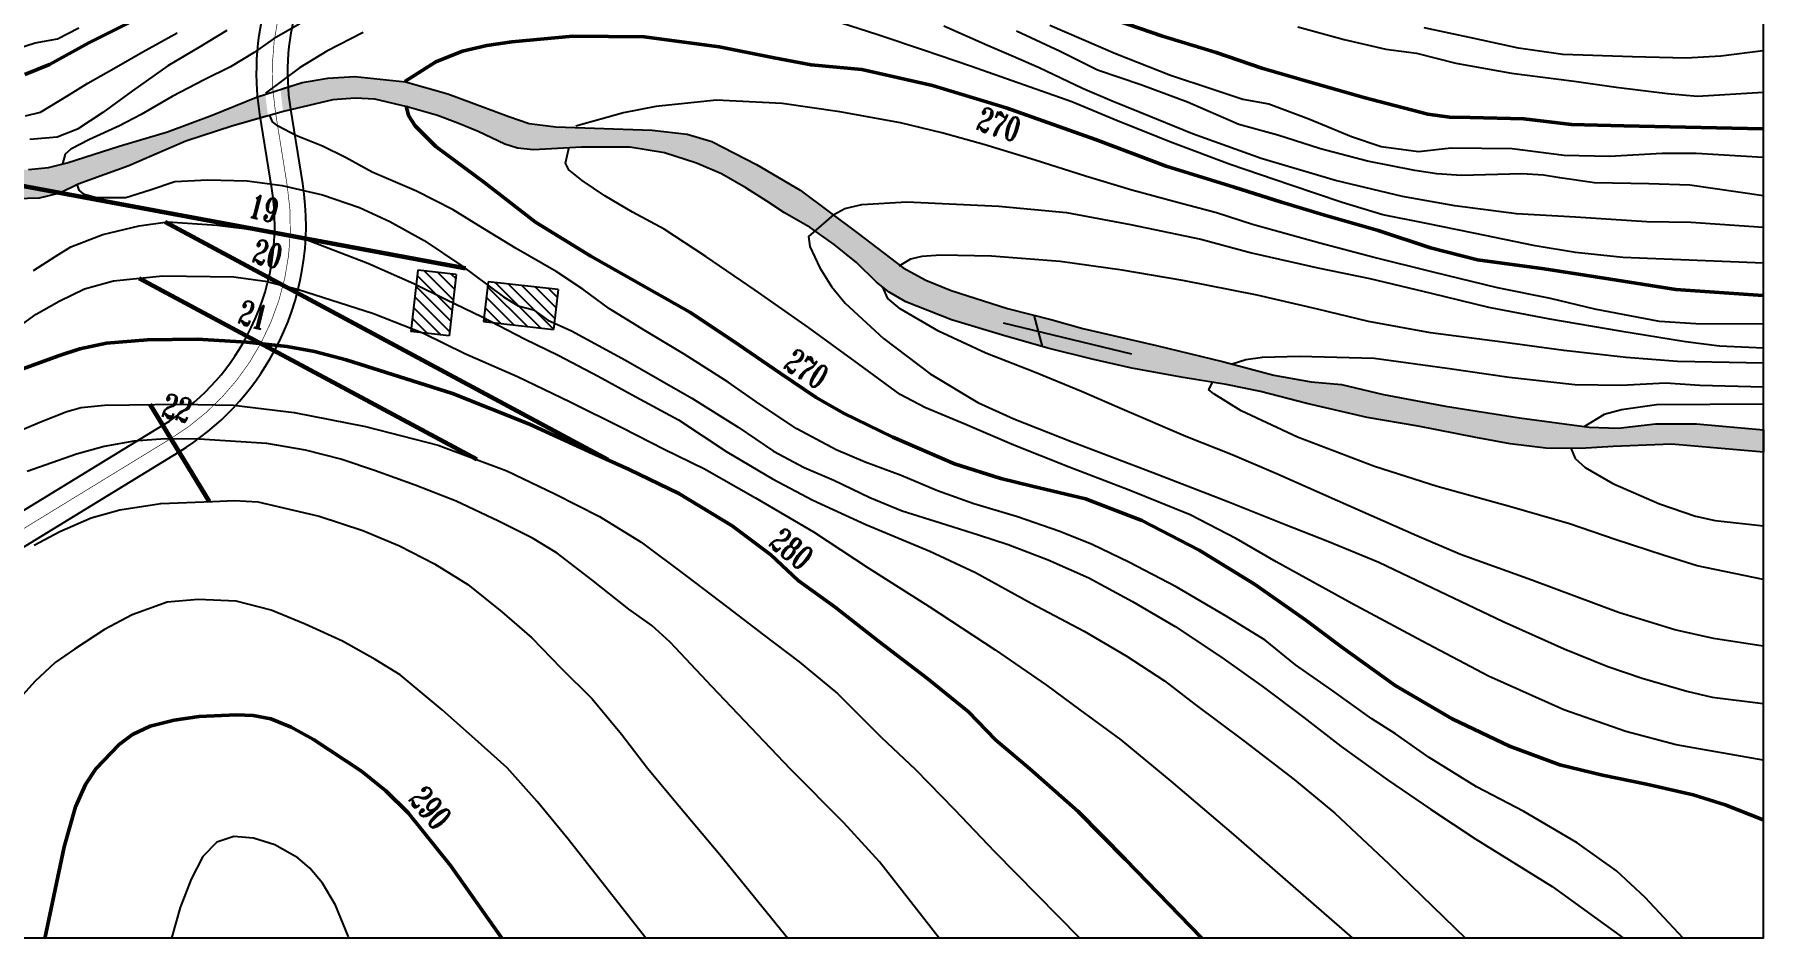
# Model space of a CAD drawing. Header units: millimetres. Extents: x 2268 to 10992, y 389 to 3530.
# Drawn here: x 7876 to 8429, y 390 to 680 of the extents above; entities that cross this region are included whole.
import ezdxf
from ezdxf.enums import TextEntityAlignment as Align

# ---------------------------------------------------------------- set-up
doc = ezdxf.new("R2010")
doc.units = ezdxf.units.MM
doc.linetypes.add('ACAD_ISO02W100', pattern=[15, 12, -3])
doc.layers.get('0').update_dxf_attribs({"true_color": 0xd9d9d9})
for name, color, linetype in [('fabbricati', 9, 'Continuous'), ('quote', 7, 'Continuous'), ('reffifilo 2', 192, 'Continuous')]:
    doc.layers.add(name, color=color, linetype=linetype)
doc.layers.add('linee rosse', color=7, linetype='Continuous', lineweight=50, true_color=0xffc2c2)
doc.layers.add('picchetti', color=7, linetype='Continuous', true_color=0x990000)
doc.styles.add('TRIPLEX', font='romant', dxfattribs={"width": 0.86, "height": 10})

# ---------------------------------------------------------------- blocks, each defined once
blk = doc.blocks.new('B01C1F088')
at = {"layer": 'fabbricati', "linetype": 'Continuous'}
for p, q in [((345.67, 154.39), (350.78, 159.5)), ((345.84, 155.91), (349.57, 159.64)), ((346.01, 157.43), (348.36, 159.78)), ((346.18, 158.94), (347.15, 159.91)), ((345.5, 152.87), (350.67, 158.04)), ((345.97, 152), (350.5, 156.53)), ((347.18, 151.86), (350.33, 155.01)), ((348.39, 151.72), (350.16, 153.49)), ((349.6, 151.59), (349.99, 151.97))]:
    blk.add_line(p, q, dxfattribs=at)
blk = doc.blocks.new('B01C20568')
at = {"layer": 'fabbricati', "linetype": 'Continuous'}
for p, q in [((344.19, 144.83), (347.47, 148.1)), ((344.36, 146.35), (346.25, 148.24)), ((344.53, 147.87), (345.04, 148.38)), ((344.7, 143.99), (348.68, 147.97)), ((345.91, 143.85), (349.89, 147.83)), ((347.12, 143.72), (351.1, 147.7)), ((348.33, 143.58), (351.45, 146.7)), ((349.54, 143.44), (351.28, 145.18)), ((350.75, 143.31), (351.1, 143.66))]:
    blk.add_line(p, q, dxfattribs=at)

msp = doc.modelspace()

# ---------------------------------------------------------------- hatches: boundary and pattern name
at = {"layer": 'reffifilo 2', "true_color": 0xadddf7}
h = msp.add_hatch(color=141, dxfattribs=at)
h.dxf.hatch_style = 1
h.paths.add_polyline_path([(8042.66372, 650.09864), (8034.11127, 651.18311), (8027.52363, 653.46688), (8008.02862, 660.74774), (7994.48759, 664.52426), (7978.25876, 666.22539), (7969.55746, 665.73207), (7961.31546, 664.32012), (7954.46924, 662.12869, 0.023021548), (7955.30536, 655.04497), (7971.18204, 658.7404), (7978.32681, 659.30603), (7984.65503, 658.97856), (7995.03195, 656.59697), (8004.72842, 653.80711), (8011.22675, 651.32345), (8017.79313, 648.60164), (8026.26479, 644.62098), (8030.37303, 643.26433), (8035.45091, 642.74973), (8050.82917, 643.63432), (8066.34352, 643.63432), (8077.46894, 641.7971), (8087.67575, 638.53092), (8095.73913, 635.06061), (8103.46228, 630.56961), (8110.26682, 626.3508), (8115.88056, 622.64232), (8124.08003, 617.91317), (8131.80319, 612.46954), (8138.98197, 606.68568), (8145.37824, 600.4255), (8149.43119, 597.2061), (8154.73448, 594.06326), (8169.39826, 588.34744), (8185.69513, 583.44818), (8200.22283, 579.29741), (8214.47833, 575.72503), (8227.20282, 572.79907), (8243.63578, 569.8391), (8257.41498, 567.62762), (8268.37028, 565.38213), (8283.20418, 561.50354), (8302.49505, 557.08059), (8318.92801, 554.2567), (8337.40233, 550.68432), (8348.33638, 548.61744), (8359.75524, 547.21401), (8370.89457, 547.10051), (8381.30075, 547.73501), (8400.05124, 548.54419), (8429.41522, 545.96125), (8429.41522, 553.13509), (8407.99766, 555.02585), (8394.95279, 555.0052), (8382.9247, 553.6443), (8373.6365, 553.91648), (8351.38566, 556.97852), (8327.67184, 560.65297), (8307.80259, 564.36144), (8294.36362, 567.55958), (8284.56509, 568.51221), (8272.5891, 570.55358), (8256.15614, 574.9425), (8235.09609, 580.11395), (8211.45031, 585.55758), (8201.58373, 588.31342), (8187.2942, 591.91983), (8169.22815, 597.70369), (8161.10948, 601.06343), (8153.88391, 604.98454), (8139.52634, 615.97387), (8120.84788, 629.88916), (8106.9326, 638.08863), (8092.60904, 645.47155), (8084.68175, 647.84038), (8073.48829, 649.11198)])
h.paths.add_polyline_path([(7889.62964, 631.72638), (7898.10129, 634.85647), (7905.82444, 637.64633), (7913.24139, 640.84446), (7924.06061, 645.50557), (7938.79244, 650.30277), (7950.46388, 653.65114), (7950.30802, 654.62509, -0.018134906), (7949.57746, 660.56287), (7946.75375, 659.65901), (7932.53226, 653.84113), (7918.17468, 648.49957), (7902.7624, 643.90651), (7886.05726, 638.63299), (7880.09053, 637.13599), (7873.63897, 636.45554), (7855.50488, 636.18335), (7842.54223, 636.93185), (7822.63895, 640.6063), (7805.59358, 644.38282), (7799.80973, 645.59063), (7792.59692, 646.28809), (7767.3861, 646.5943), (7742.9578, 647.10464), (7735.42178, 648.23589), (7730.23331, 650.03059), (7722.23798, 655.33813), (7719.09088, 658.91477), (7716.45412, 663.5376), (7712.50749, 677.45288), (7710.22797, 695.51893), (7710.39808, 709.7064), (7712.71163, 732.1954), (7713.56219, 755.56899), (7715.3654, 769.00796), (7719.00583, 782.58301), (7721.76166, 800.58102), (7722.272, 821.19877), (7721.45546, 831.54167), (7717.6109, 843.21145), (7714.48081, 854.50699), (7713.66426, 865.80252), (7712.16726, 878.59506), (7709.20729, 886.89659), (7706.04318, 897.44363), (7703.38941, 910.03203), (7701.28, 924.18547), (7700.02116, 946.2662), (7701.23444, 964.09455), (7703.24461, 982.17445), (7696.12509, 982.17445), (7694.39637, 967.53584), (7692.80835, 956.37094), (7692.46812, 943.68047), (7692.80835, 931.4323), (7694.50949, 917.99334), (7696.65291, 906.11942), (7699.74898, 895.26618), (7704.13791, 885.94396), (7705.43077, 878.76517), (7707.09788, 869.78318), (7709.51349, 855.4256), (7712.20129, 844.40225), (7716.07987, 828.81985), (7716.81987, 823.84404), (7716.69228, 819.22545), (7715.29735, 803.64306), (7713.52817, 787.99262), (7711.6229, 781.69842), (7708.93511, 774.51963), (7706.65559, 766.45625), (7704.95445, 758.29081), (7703.72964, 746.00861), (7703.18527, 732.22942), (7701.45011, 721.81848), (7699.10255, 710.04663), (7698.93244, 697.59432), (7700.76966, 681.16136), (7703.69561, 669.66169), (7705.37853, 665.43133), (7706.13563, 662.15239), (7705.02037, 660.03771), (7702.2282, 658.79532), (7692.79874, 658.09976), (7678.45077, 659.64102), (7661.26931, 660.37349), (7645.31267, 662.17669), (7633.03047, 665.47689), (7623.12987, 668.7771), (7614.96799, 670.24772), (7592.39209, 677.23301), (7592.39209, 670.46856), (7598.82136, 668.9207), (7602.772, 667.40488), (7610.16722, 664.2861), (7619.59151, 661.08797), (7629.322, 658.7404), (7642.42074, 656.69904), (7661.81368, 653.70504), (7681.63574, 651.26377), (7694.32072, 649.85989), (7703.00911, 648.94484), (7713.59067, 646.70884), (7726.80414, 642.88044), (7740.78035, 638.70103), (7746.92995, 637.92702), (7753.43679, 637.81644), (7767.6923, 638.25874), (7771.56238, 639.14333), (7773.54421, 640.02792), (7779.226, 640.47021), (7793.78771, 640.16401), (7802.4635, 638.56494), (7812.19399, 636.45554), (7824.44216, 634.14199), (7838.11928, 630.43352), (7850.16332, 627.54159), (7866.01789, 626.99723), (7877.10929, 627.26941), (7883.74372, 628.86847)])

# ---------------------------------------------------------------- linework, layer by layer
at = {"transparency": 33554687}
for p, q in [((7998.3694, 604.1949), (7996.16371, 584.58878)), ((8010.69325, 602.80847), (7998.3694, 604.1949)), ((8010.69325, 602.80847), (8008.48756, 583.20235)), ((8020.93045, 600.52226), (8019.49358, 587.75008)), ((8043.33744, 598.00147), (8020.93045, 600.52226)), ((8043.33744, 598.00147), (8041.90057, 585.22929)), ((8019.49358, 587.75008), (8041.90057, 585.22929)), ((8185.95907, 587.33879), (8227.06252, 577.44194)), ((8008.48756, 583.20235), (7996.16371, 584.58878)), ((8429.48439, 553.12898), (8429.48439, 545.95517))]:
    msp.add_line(p, q, dxfattribs=at)
at = {"ltscale": 0.5, "transparency": 33554687}
msp.add_line((8195.75109, 589.78547), (8198.43853, 579.80721), dxfattribs=at)
at = {"transparency": 33554687, "flags": 128}
for points in [[(7867.51489, 674.35682), (7875.85045, 677.04461), (7882.96119, 678.30345), (7889.8678, 681.84181)], [(7960.63772, 683.14943), (7952.18438, 678.3433), (7946.01481, 673.91211), (7938.4477, 669.34458), (7929.99436, 665.18608), (7919.73446, 659.90274), (7909.81541, 654.10811), (7902.82777, 650.46091), (7893.18142, 646.06381), (7887.28453, 642.94493), (7885.41832, 641.3365), (7884.62582, 638.2581)], [(8429.48439, 606.49989), (8384.39557, 608.33054), (8369.27841, 609.91554), (8356.30866, 612.01184), (8336.6751, 616.03399), (8321.0296, 619.27217), (8307.5656, 621.96496), (8294.54473, 625.88486), (8278.08117, 631.47497), (8258.6862, 638.08767), (8240.21156, 645.04122), (8222.79358, 651.96069), (8207.93206, 658.16436), (8190.61635, 664.23167), (8175.51622, 669.5491), (8160.72287, 674.62792), (8145.82727, 679.60448), (8131.17026, 684.27427)], [(8429.48439, 617.89368), (8406.1906, 619.51586), (8392.08198, 619.71643), (8369.32954, 621.24916), (8350.3436, 622.23765), (8330.57369, 624.82819), (8313.87152, 627.86185), (8292.36322, 632.90659), (8268.60524, 640.03057), (8246.58565, 647.93854), (8229.81531, 654.68758), (8220.85068, 658.36887), (8211.37475, 662.42511), (8197.46764, 669.00372), (8189.11656, 672.65093), (8180.90182, 676.19588), (8166.92654, 682.43363)], [(8200.90328, 682.69238), (8221.96333, 673.64234), (8239.58708, 666.66769), (8253.12812, 662.17669), (8262.75654, 659.04661), (8270.99003, 657.51558), (8283.88463, 652.75241), (8297.52773, 647.03659), (8307.02007, 643.80444), (8318.96203, 642.23939), (8329.47504, 643.36214), (8349.00407, 643.19203), (8365.60715, 641.01458), (8380.16886, 640.70837), (8397.04412, 641.66101), (8407.98393, 641.69078), (8429.44584, 640.47021)], [(8280.34627, 682.18204), (8295.21419, 678.13334), (8308.48304, 674.96923), (8318.38365, 673.71039), (8330.93802, 670.5803), (8348.79994, 667.31412), (8368.80528, 664.7284), (8382.31229, 662.85715), (8398.76226, 660.81579), (8408.39007, 660.00775), (8429.44584, 661.2921)], [(8429.44584, 674.51315), (8415.89062, 672.78649), (8404.69436, 672.15638), (8387.5688, 672.51959), (8365.26692, 673.30211), (8351.01141, 675.34348), (8336.85797, 678.43954), (8320.83328, 681.80779)], [(7872.73737, 653.65826), (7877.51756, 654.79377), (7886.46553, 660.27142), (7892.69168, 664.15001), (7901.02724, 668.84514), (7910.28142, 674.15268), (7921.33879, 680.20872)], [(7937.26141, 680.95722), (7928.2454, 675.54761), (7918.37882, 669.66169), (7906.98122, 661.66635), (7897.48888, 654.72572), (7889.35746, 649.38416), (7882.89315, 646.79844), (7874.11529, 646.08396)], [(7980.88484, 680.35438), (7969.22741, 674.4234), (7960.51842, 668.98668), (7949.66201, 660.95941)], [(8429.48439, 628.08813), (8405.88572, 631.42045), (8392.77427, 631.89649), (8375.33764, 632.2027), (8364.24624, 633.76774), (8358.99824, 634.67785), (8352.06611, 635.12865), (8332.77525, 634.58429), (8324.83095, 635.06061), (8317.80526, 636.14933), (8302.59712, 639.17735), (8287.62713, 643.12398), (8273.88196, 647.44487), (8261.46368, 650.88116), (8244.99669, 657.9919), (8230.06073, 663.60565), (8216.17947, 668.3348), (8204.16946, 674.25475), (8190.22015, 680.75308)], [(8429.48439, 545.95517), (8400.05124, 548.54419), (8381.30075, 547.73501), (8370.89457, 547.10051), (8359.75524, 547.21401), (8348.33638, 548.61744), (8337.40233, 550.68432), (8318.92801, 554.2567), (8302.49505, 557.08059), (8283.20418, 561.50354), (8268.37028, 565.38213), (8257.41498, 567.62762), (8243.63578, 569.8391), (8227.20282, 572.79907), (8214.47833, 575.72503), (8200.22283, 579.29741), (8185.69513, 583.44818), (8169.39826, 588.34744), (8154.73448, 594.06326), (8149.43119, 597.2061), (8145.37824, 600.4255), (8138.98197, 606.68568), (8131.80319, 612.46954), (8124.08003, 617.91317), (8115.88056, 622.64232), (8110.26682, 626.3508), (8103.46228, 630.56961), (8095.73913, 635.06061), (8087.67575, 638.53092), (8077.46894, 641.7971), (8066.34352, 643.63432), (8050.82917, 643.63432), (8035.45091, 642.74973), (8030.37303, 643.26433), (8026.26479, 644.62098), (8017.79313, 648.60164), (8011.22675, 651.32345), (8004.72842, 653.80711), (7995.03195, 656.59697), (7984.65503, 658.97856), (7978.32681, 659.30603), (7971.18204, 658.7404), (7955.39551, 655.06595), (7938.79244, 650.30277), (7924.06061, 645.50557), (7913.24139, 640.84446), (7905.82444, 637.64633), (7898.10129, 634.85647), (7889.62964, 631.72638), (7883.74372, 628.86847), (7877.10929, 627.26941), (7866.01789, 626.99723)], [(8403.74199, 390.23295), (8391.61998, 403.27741), (8382.43382, 411.80551), (8369.80674, 420.78906), (8352.69554, 430.87853), (8337.56133, 438.7865), (8322.39304, 448.12608), (8311.62184, 455.69318), (8304.02065, 460.56749), (8291.2043, 469.70255), (8279.61504, 477.84912), (8269.90051, 485.68891), (8257.32276, 493.42645), (8241.3364, 502.8342), (8226.23627, 510.70808), (8214.47658, 516.40045), (8204.04625, 520.52486), (8190.51409, 525.19465), (8176.50472, 529.42132), (8164.88137, 533.57982), (8153.22394, 538.48821), (8141.73694, 542.74897), (8132.43145, 546.70295), (8119.81961, 553.45199), (8107.78723, 561.42813), (8097.86819, 568.31351), (8083.72247, 577.27814), (8071.48558, 584.64073), (8059.86223, 591.83289), (8051.23846, 598.13881), (8042.75103, 603.76301), (8029.8665, 611.1256), (8017.9023, 618.52227), (8009.78982, 623.53292), (7997.99604, 629.49798), (7983.78216, 635.66756), (7975.22656, 640.33735), (7967.82988, 643.98456), (7959.37654, 647.35908), (7953.66713, 650.30752), (7951.83713, 651.76683), (7951.09363, 653.59682)], [(8429.48439, 586.9245), (8407.78412, 587.03102), (8396.24048, 587.77665), (8375.43094, 591.69655), (8361.28523, 595.10515), (8344.31037, 598.58193), (8323.72239, 603.59258), (8304.36151, 608.39871), (8287.35257, 612.89807), (8265.84427, 618.89722), (8254.25501, 622.57851), (8241.77952, 625.91895), (8227.12251, 629.90701), (8212.32916, 634.3382), (8196.17237, 639.4852), (8179.77698, 644.49585), (8166.24482, 648.21123), (8153.0876, 651.4494), (8133.65855, 654.89209), (8115.11573, 657.65306), (8094.11872, 658.67565), (8074.70671, 656.66457), (8064.34242, 654.64497), (8049.05695, 650.32456)], [(8429.41522, 447.23984), (8401.55264, 452.15675), (8385.41816, 456.51125), (8365.58007, 463.43072), (8341.44714, 474.20191), (8320.10927, 485.38214), (8297.57839, 497.48269), (8273.37729, 510.84442), (8260.6291, 518.17292), (8245.83576, 525.91046), (8226.27036, 533.81842), (8207.114, 541.11284), (8189.35516, 548.20274), (8173.64149, 554.88361), (8160.85922, 560.2692), (8152.91717, 564.35953), (8139.65769, 574.10814), (8123.60316, 585.83374), (8106.45787, 597.86612), (8090.71011, 608.60323), (8077.34838, 617.39743), (8067.15665, 622.8512), (8058.29428, 628.03228), (8051.10212, 632.94067), (8046.84136, 636.34928), (8045.73782, 638.47966), (8046.80727, 643.16649)], [(7889.3297, 631.50906), (7889.84232, 629.821), (7891.20656, 628.665), (7895.44814, 627.46986), (7904.83885, 627.4869), (7912.64456, 629.9411), (7920.51844, 632.59981), (7931.01694, 633.14519), (7943.69695, 632.8725), (7954.97944, 631.30454), (7967.82988, 628.40723), (7979.76, 624.35099), (7989.47453, 619.81754), (8000.41615, 613.75022), (8012.55079, 605.63774), (8020.8337, 599.46817), (8025.81026, 595.68461), (8030.51414, 592.82139), (8035.42253, 591.49203), (8040.09232, 588.25385), (8047.69351, 584.81116), (8064.90697, 575.36932), (8086.17667, 563.2006), (8101.03819, 553.89511), (8112.38885, 546.29392), (8122.13746, 541.01058), (8131.71564, 536.92025), (8143.16856, 531.46648), (8153.5648, 527.10347), (8165.86987, 523.354), (8178.0045, 519.43411), (8187.58269, 516.40045), (8200.33087, 511.49206), (8213.41992, 505.66334), (8227.32703, 498.09624), (8241.02962, 490.05193), (8256.02749, 480.20106), (8269.32105, 470.62287), (8282.27375, 460.97652), (8294.20387, 451.67103), (8309.0313, 441.03618), (8322.87024, 431.56025), (8337.3909, 422.01616), (8361.81356, 406.83082), (8384.68722, 390.31764)], [(8131.68155, 622.10131), (8135.18177, 624.01945), (8140.66323, 625.25214), (8155.06459, 626.14051), (8184.51494, 624.72593), (8206.22776, 622.68077), (8226.71348, 618.86313), (8249.27845, 614.12517), (8265.5375, 609.76216), (8286.70494, 605.02419), (8303.44119, 601.5815), (8323.00659, 596.87763), (8341.37897, 592.41235), (8360.94437, 588.66289), (8383.47525, 584.81116), (8404.57452, 581.43664), (8415.45987, 580.00077), (8429.48439, 579.35739)], [(8131.68155, 622.10131), (8123.55895, 615.03138), (8124.01645, 611.83927), (8127.21628, 604.93898), (8130.96575, 598.98883), (8135.32876, 593.63945), (8147.56566, 582.39105), (8162.52943, 571.0404), (8177.83407, 561.83716), (8189.32108, 556.58791), (8208.03432, 549.22532), (8233.90564, 539.44262), (8257.86813, 530.13713), (8276.54729, 522.67228), (8289.90903, 517.42303), (8306.23625, 510.70808), (8325.6653, 501.43667), (8346.08285, 491.68806), (8365.64824, 482.89385), (8379.62353, 477.26966), (8390.59924, 473.55428), (8405.0006, 469.34465), (8413.08864, 467.42518), (8429.41522, 465.44179)], [(7875.28624, 604.13796), (7882.41023, 608.73957), (7887.21636, 611.70506), (7897.54443, 615.62496), (7909.13369, 618.4541), (7918.23467, 619.71528), (7934.15286, 618.62453), (7947.88954, 616.95431), (7954.77918, 615.91043), (7962.92149, 613.92065), (7982.4528, 606.45581), (7997.1098, 600.01354), (8007.47197, 594.86655), (8019.06122, 589.27644), (8032.62748, 582.28879), (8043.39867, 576.97137), (8056.14685, 570.2905), (8068.28149, 563.60964), (8081.95, 556.24705), (8097.39098, 546.0894), (8112.04799, 537.43154), (8124.9666, 530.61433), (8141.90737, 522.80863), (8162.46126, 514.25303), (8177.08418, 507.36764), (8194.91119, 497.55086), (8211.85196, 488.58623), (8225.31595, 480.74643), (8237.58693, 472.66804), (8247.47189, 465.13502), (8262.98104, 453.51167), (8279.17192, 441.13844), (8292.19279, 430.29907), (8309.50851, 414.12524), (8334.0177, 390.31764)], [(8429.48439, 574.41738), (8401.99375, 574.93717), (8385.50337, 576.23852), (8365.54599, 578.50524), (8345.91242, 581.19804), (8322.87024, 584.19761), (8302.9299, 587.77665), (8286.67085, 591.73063), (8267.34406, 596.22999), (8243.44973, 600.89978), (8224.02068, 604.2743), (8204.1826, 607.00118), (8182.163, 608.70549), (8165.97213, 609.01226), (8159.87072, 608.65436), (8156.21925, 607.72764), (8152.54222, 605.53548)], [(7869.49161, 585.32245), (7876.10431, 590.16267), (7883.53507, 594.35526), (7891.57937, 598.24107), (7900.91895, 600.76344), (7916.73488, 602.36548), (7939.50437, 602.09279), (7949.51289, 600.73361), (7959.85375, 598.1729), (7984.19119, 590.29902), (8000.24572, 584.06127), (8013.5052, 577.58492), (8030.34371, 570.22233), (8047.25039, 562.07576), (8063.95256, 553.72468), (8077.38247, 546.87338), (8090.30108, 540.56746), (8106.6283, 531.29605), (8125.2052, 520.38852), (8142.65726, 508.90152), (8162.22266, 496.4601), (8183.32193, 482.58708), (8199.78549, 471.33868), (8210.45443, 463.39663), (8223.61165, 453.78436), (8239.63209, 440.52489), (8259.74287, 423.43073), (8297.74882, 390.36419)], [(8429.41522, 483.84826), (8413.45667, 486.30273), (8401.06052, 488.98887), (8383.01509, 494.60241), (8355.252, 504.91345), (8332.48251, 513.16227), (8318.47314, 519.16142), (8293.04494, 530.34164), (8273.27503, 539.06767), (8259.29975, 545.06682), (8244.47231, 550.99779), (8224.80466, 559.41705), (8210.99981, 565.38211), (8195.96786, 571.58577), (8180.35644, 577.619), (8165.25632, 584.67482), (8152.95125, 591.83289), (8148.96318, 595.15628), (8147.42931, 598.78645)], [(8259.29975, 574.24448), (8263.69206, 575.66332), (8268.97593, 576.39191), (8280.87622, 576.69868), (8304.77055, 576.01696), (8328.22175, 572.84696), (8348.05984, 569.91556), (8369.02276, 567.56362), (8383.91837, 567.39319), (8398.13225, 568.10899), (8409.13265, 567.41875), (8429.48439, 566.8819)], [(8429.41522, 505.11796), (8408.2612, 509.52785), (8397.67209, 512.78733), (8381.97546, 518.00249), (8367.35255, 522.97906), (8348.1621, 528.501), (8325.01766, 534.90918), (8304.83872, 541.38553), (8280.22859, 550.75919), (8262.16298, 559.14436), (8253.40286, 564.63222), (8251.86473, 565.85932), (8252.95974, 568.31351)], [(7868.02591, 551.61134), (7877.3314, 555.49715), (7885.95518, 559.00802), (7890.60792, 560.25642), (7898.02164, 561.0191), (7922.15457, 561.35996), (7939.36803, 560.98501), (7958.83116, 558.66716), (7981.70291, 554.13371), (8004.98368, 548.20274), (8026.90102, 539.91983), (8042.342, 532.62541), (8056.62406, 525.33099), (8069.95171, 517.11625), (8084.37011, 506.37915), (8097.69776, 496.2215), (8109.11658, 487.46139), (8120.60359, 478.73536), (8132.84048, 468.6118), (8146.88394, 454.6706), (8157.85965, 444.27435), (8170.33514, 431.49208), (8183.1515, 418.06218), (8210.33302, 390.36419)], [(8429.48439, 561.35996), (8395.25198, 561.08727), (8384.05471, 559.53635), (8378.43051, 557.97478), (8372.19277, 554.20188)], [(8165.42675, 390.26088), (8146.27039, 414.68501), (8134.88564, 427.23132), (8117.80853, 444.4107), (8092.65302, 470.89556), (8079.22311, 485.04128), (8073.3944, 490.39279), (8065.99772, 495.60795), (8054.16986, 505.04979), (8043.05781, 513.5713), (8035.11576, 518.34335), (8024.20822, 523.79712), (8010.67605, 530.27347), (7997.51884, 535.42047), (7984.53205, 540.05617), (7973.76086, 543.66929), (7962.44429, 546.53252), (7950.07105, 548.74811), (7928.35823, 550.07747), (7917.48478, 550.18399), (7907.42939, 549.49801), (7897.91938, 547.7511), (7889.02292, 545.33951), (7873.27516, 539.7494)], [(8367.89792, 547.04381), (8369.14206, 543.90789), (8372.32911, 540.97649), (8381.25966, 535.93176), (8396.15526, 529.38724), (8407.67635, 525.4503), (8414.00696, 524.04589), (8429.48439, 522.39573)], [(7875.52484, 516.16185), (7883.7055, 520.49077), (7893.79497, 524.85379), (7902.93003, 527.47842), (7916.05316, 529.45541), (7932.65307, 530.10304), (7939.63645, 530.45242), (7947.20782, 530.03487), (7966.8073, 525.46734), (7980.85076, 520.79755), (7992.54227, 515.95733), (8003.7225, 510.19679), (8014.45961, 503.51592), (8025.36715, 494.82397), (8034.91124, 486.47289), (8044.18265, 476.86062), (8054.23803, 466.97567), (8063.64579, 455.59092), (8072.03096, 444.75156), (8082.08634, 432.51466), (8095.12426, 417.03959), (8116.93876, 390.28267)], [(8071.4918, 390.28267), (8046.53459, 422.01616), (8036.64963, 434.08262), (8027.03736, 444.78564), (8016.81154, 454.05705), (8006.24487, 463.39663), (7992.74679, 474.64503), (7984.77065, 479.55342), (7974.23806, 485.41622), (7962.27386, 490.86999), (7951.43449, 495.30118), (7940.22018, 498.23258), (7928.05145, 498.77796), (7918.1665, 497.92581), (7906.88401, 493.86956), (7898.02164, 489.1316), (7888.40937, 482.82568), (7882.2398, 478.53084), (7875.76344, 472.53169), (7869.18484, 465.23728)], [(7976.2197, 390.68263), (7972.00513, 400.84966), (7967.87311, 407.93002), (7963.8475, 412.71024), (7959.95217, 415.97683), (7952.6012, 420.19908), (7945.77813, 422.30824), (7939.47314, 422.81154), (7933.99173, 421.06371), (7929.55811, 416.39216), (7925.7559, 409.16751), (7922.22828, 400.11087), (7919.49721, 390.30228)]]:
    msp.add_lwpolyline(points, dxfattribs=at)
at = {"transparency": 33554687}
for points in [[(7873.63897, 636.45554), (7880.09053, 637.13599), (7886.05726, 638.63299), (7902.7624, 643.90651), (7918.17468, 648.49957), (7932.53226, 653.84113), (7946.75375, 659.65901), (7961.31546, 664.32012), (7969.55746, 665.73207), (7978.25876, 666.22539), (7994.48759, 664.52426), (8008.02862, 660.74774), (8027.52363, 653.46688), (8034.11127, 651.18311), (8042.66372, 650.09864), (8073.48829, 649.11198), (8084.68175, 647.84038), (8092.60904, 645.47155), (8106.9326, 638.08863), (8120.84788, 629.88916), (8139.52634, 615.97387), (8153.88391, 604.98454), (8161.10948, 601.06343), (8169.22815, 597.70369), (8187.2942, 591.91983), (8201.58373, 588.31342), (8211.45031, 585.55758), (8235.09609, 580.11395), (8256.15614, 574.9425), (8272.5891, 570.55358), (8284.56509, 568.51221), (8294.36362, 567.55958), (8307.80259, 564.36144), (8327.67184, 560.65297), (8351.38566, 556.97852), (8373.6365, 553.91648), (8382.9247, 553.6443), (8394.95279, 555.0052), (8407.99766, 555.02585), (8429.48439, 553.12898)], [(7954.95938, 662.28558), (7961.31546, 664.32012), (7969.55746, 665.73207), (7978.25876, 666.22539), (7994.48759, 664.52426), (8008.02862, 660.74774), (8027.52363, 653.46688), (8034.11127, 651.18311), (8042.66372, 650.09864), (8073.48829, 649.11198), (8084.68175, 647.84038), (8092.60904, 645.47155), (8106.9326, 638.08863), (8120.84788, 629.88916), (8139.52634, 615.97387), (8153.88391, 604.98454), (8161.10948, 601.06343), (8169.22815, 597.70369), (8187.2942, 591.91983), (8201.58373, 588.31342), (8211.45031, 585.55758), (8235.09609, 580.11395), (8256.15614, 574.9425), (8272.5891, 570.55358), (8284.56509, 568.51221), (8294.36362, 567.55958), (8307.80259, 564.36144), (8327.67184, 560.65297), (8351.38566, 556.97852), (8373.6365, 553.91648), (8382.9247, 553.6443), (8394.95279, 555.0052), (8407.99766, 555.02585), (8429.48439, 553.12898)], [(7873.63897, 636.45554), (7880.09053, 637.13599), (7886.05726, 638.63299), (7902.7624, 643.90651), (7918.17468, 648.49957), (7932.53226, 653.84113), (7946.75375, 659.65901), (7949.08917, 660.40657)], [(8429.48439, 545.95517), (8400.05124, 548.54419), (8381.30075, 547.73501), (8370.89457, 547.10051), (8359.75524, 547.21401), (8348.33638, 548.61744), (8337.40233, 550.68432), (8318.92801, 554.2567), (8302.49505, 557.08059), (8283.20418, 561.50354), (8268.37028, 565.38213), (8257.41498, 567.62762), (8243.63578, 569.8391), (8227.20282, 572.79907), (8214.47833, 575.72503), (8200.22283, 579.29741), (8185.69513, 583.44818), (8169.39826, 588.34744), (8154.73448, 594.06326), (8149.43119, 597.2061), (8145.37824, 600.4255), (8138.98197, 606.68568), (8131.80319, 612.46954), (8124.08003, 617.91317), (8115.88056, 622.64232), (8110.26682, 626.3508), (8103.46228, 630.56961), (8095.73913, 635.06061), (8087.67575, 638.53092), (8077.46894, 641.7971), (8066.34352, 643.63432), (8050.82917, 643.63432), (8035.45091, 642.74973), (8030.37303, 643.26433), (8026.26479, 644.62098), (8017.79313, 648.60164), (8011.22675, 651.32345), (8004.72842, 653.80711), (7995.03195, 656.59697), (7984.65503, 658.97856), (7978.32681, 659.30603), (7971.18204, 658.7404), (7955.79266, 655.15839)], [(7949.97975, 653.51225), (7938.79244, 650.30277), (7924.06061, 645.50557), (7913.24139, 640.84446), (7905.82444, 637.64633), (7898.10129, 634.85647), (7889.62964, 631.72638), (7883.74372, 628.86847), (7877.10929, 627.26941), (7866.01789, 626.99723)]]:
    msp.add_lwpolyline(points, dxfattribs=at)
msp.add_solid([(8227.06252, 577.44194), (8220.87174, 581.83165), (8219.55216, 576.35118)], dxfattribs=at)
at = {"layer": 'linee rosse', "transparency": 33554687, "flags": 128}
for points in [[(7909.87315, 685.48224), (7892.99789, 677.07863), (7880.37547, 670.138), (7872.55025, 666.90585)], [(8429.30907, 649.48433), (8384.74491, 650.47289), (8368.02276, 650.91518), (8352.67852, 652.68436), (8335.49706, 653.12666), (8328.90516, 653.25849), (8321.95603, 654.18136), (8301.50839, 659.52292), (8280.92466, 665.44287), (8268.74453, 668.98123), (8254.21684, 673.91452), (8236.96734, 679.18804), (8222.3716, 684.15535)], [(7994.24658, 664.64071), (8004.14431, 670.95302), (8012.68713, 674.33819), (8020.47154, 676.18523), (8028.53715, 677.3548), (8048.06846, 679.19545), (8070.87203, 678.92276), (8094.9027, 675.71867), (8112.52519, 672.20781), (8124.38714, 669.95813), (8140.68027, 668.52652), (8163.24524, 663.37952), (8186.93505, 656.22145), (8215.46508, 646.13198), (8238.16639, 637.50821), (8259.98147, 630.82734), (8275.14976, 625.98712), (8288.5115, 621.99905), (8306.06582, 616.88614), (8322.87024, 611.43237), (8337.93628, 607.54656), (8359.24006, 604.61516), (8380.47568, 601.30881), (8401.45565, 598.03655), (8429.33447, 596.15553)], [(7994.65561, 656.86908), (7995.4521, 653.79016), (7997.57636, 650.49073), (8004.21675, 643.8823), (8019.8452, 632.19078), (8036.13834, 619.64711), (8053.79492, 608.70549), (8072.50816, 598.1729), (8085.52903, 590.81031), (8099.23163, 581.70933), (8114.50218, 571.279), (8126.02327, 563.40512), (8134.7493, 558.46264), (8150.6334, 550.72511), (8170.33514, 542.20359), (8185.19666, 537.46563), (8195.25205, 535.01143), (8212.29508, 530.98928), (8230.3266, 524.06981), (8248.76716, 514.59389), (8266.45782, 503.68635), (8282.8873, 492.16526), (8294.3743, 483.5074), (8311.55367, 471.23642), (8329.72154, 460.5334), (8348.09392, 451.80737), (8364.21663, 445.74005), (8377.91922, 442.50188), (8392.06494, 439.62161), (8406.9851, 436.20178), (8417.23623, 432.98328), (8429.41522, 428.21525)], [(7868.02591, 571.279), (7883.67141, 576.93728), (7890.17332, 579.0847), (7898.66927, 580.82309), (7911.78815, 581.96072), (7927.74468, 582.15245), (7943.64583, 581.21508), (7956.58148, 579.76643), (7965.32882, 578.23255), (7975.43107, 575.47158), (8009.48304, 564.73448), (8034.16135, 554.88361), (8053.31771, 546.12349), (8066.16815, 540.36295), (8082.05226, 532.69358), (8099.16346, 522.29734), (8111.53669, 513.06001), (8120.22864, 504.87936), (8132.15876, 496.25559), (8145.9977, 485.41622), (8161.77954, 473.38384), (8174.80042, 462.81717), (8183.52645, 453.78436), (8194.46807, 444.54704), (8209.94314, 430.84445), (8225.14552, 415.47164), (8249.46402, 390.36419)], [(7878.89936, 390.19364), (7885.07107, 419.57009), (7888.6991, 432.32719), (7891.90958, 439.51722), (7895.26067, 444.54704), (7902.7596, 452.31866), (7907.04592, 455.53127), (7912.71273, 458.18146), (7920.36505, 460.0988), (7928.32414, 461.24921), (7940.35652, 461.7605), (7945.63986, 461.60711), (7951.33223, 460.5334), (7957.85119, 457.87043), (7965.03483, 453.95479), (7980.37355, 443.76306), (7988.12387, 437.42306), (7995.33733, 430.4695), (8008.83541, 413.57986), (8025.29673, 390.28267)]]:
    msp.add_lwpolyline(points, dxfattribs=at)
at = {"layer": 'picchetti', "lineweight": 60}
for p, q in [((8013.68896, 604.78997), (7794.91794, 645.49319)), ((8059.28774, 543.44727), (7917.45145, 619.60675)), ((8017.3009, 543.54786), (7909.18553, 601.60078)), ((7931.71456, 530.06643), (7912.65876, 561.22583))]:
    msp.add_line(p, q, dxfattribs=at)
at = {"layer": 'picchetti'}
msp.add_lwpolyline([(7592.39209, 982.17445), (8429.41522, 982.17445), (8429.41522, 390.23295), (7592.39209, 390.23295)], close=True, dxfattribs=at)
at = {"layer": 'quote'}
for p, q in [((7957.52363, 615.23976), (7794.91794, 645.49319)), ((7955.24227, 599.31484), (7917.45145, 619.60675)), ((7957.5236, 615.23976), (8013.68896, 604.78997)), ((7948.07473, 580.71909), (7909.18553, 601.60078)), ((7955.24227, 599.31484), (8059.74293, 543.24322)), ((7948.07473, 580.71909), (8017.3009, 543.54786)), ((7919.42311, 550.165), (7912.65876, 561.22583)), ((7919.33095, 550.31569), (7931.71456, 530.06643))]:
    msp.add_line(p, q, dxfattribs=at)
at = {"layer": 'reffifilo 2', "color": 251, "true_color": 0x636466}
for points in [[(7657.86858, 541.4601), (7726.6978, 492.08079, 0.30146344), (7809.54655, 489.037), (7916.72231, 554.58125, 0.133064552), (7943.66961, 583.08444, 0.164319946), (7951.6504, 630.41626), (7947.83943, 654.23003, -0.241214686), (7971.82917, 727.92728, -0.055791355), (7986.63678, 739.68866), (8050.38411, 779.63511, -0.04483143), (8063.94556, 786.52682), (8369.02342, 908.58051)], [(7652.03936, 533.33482), (7720.86858, 483.95551, 0.30146344), (7814.76383, 480.50588), (7921.93959, 546.05013, 0.133064552), (7952.47986, 578.35375, 0.164319946), (7961.52475, 631.99647), (7957.71379, 655.81025, -0.241214686), (7978.8812, 720.83723, -0.055791355), (7991.94674, 731.21492), (8055.69408, 771.16137, -0.04483143), (8067.66006, 777.24229), (8372.73791, 899.29597)]]:
    msp.add_lwpolyline(points, format="xyb", dxfattribs=at)
at = {"layer": 'reffifilo 2', "color": 7, "linetype": 'ACAD_ISO02W100', "const_width": 0.2}
msp.add_lwpolyline([(7654.95397, 537.39746), (7723.78319, 488.01815, 0.30146344), (7812.15519, 484.77144), (7919.33095, 550.31569, 0.133064552), (7948.07473, 580.71909, 0.164319946), (7956.58758, 631.20636), (7952.77661, 655.02014, -0.241214686), (7975.35518, 724.38225, -0.055791355), (7989.29176, 735.45179), (8053.03909, 775.39824, -0.04483143), (8065.80281, 781.88455), (8370.88066, 903.93824)], format="xyb", dxfattribs=at)

# ---------------------------------------------------------------- block references
at = {"transparency": 33554687, "xscale": 2.8185430224, "yscale": 2.8185430224, "zscale": 2.8185430224, "rotation": 270}
for name in ['B01C20568', 'B01C1F088']:
    msp.add_blockref(name, (7592.34694, 1574.06849), dxfattribs=at)

# ---------------------------------------------------------------- texts
at = {"transparency": 33554687, "style": 'TRIPLEX', "width": 0.688}
for s, rotation, p in [('270', 341.9165546, (8183.40177, 647.27615)), ('19', 345.7499673, (7948.15939, 620.37088)), ('20', 345.7499673, (7949.36016, 605.70828)), ('21', 345.7499673, (7944.81009, 586.16769)), ('270', 327.9946168, (8120.91801, 569.38695)), ('22', 345.7499673, (7920.36726, 556.36004)), ('280', 320.8560136, (8115.70235, 512.01469)), ('290', 310.9143832, (7999.53538, 429.51243))]:
    msp.add_text(s, height=7.666437, rotation=rotation, dxfattribs=at).set_placement(p, align=Align.CENTER)

doc.saveas('drawing.dxf')
